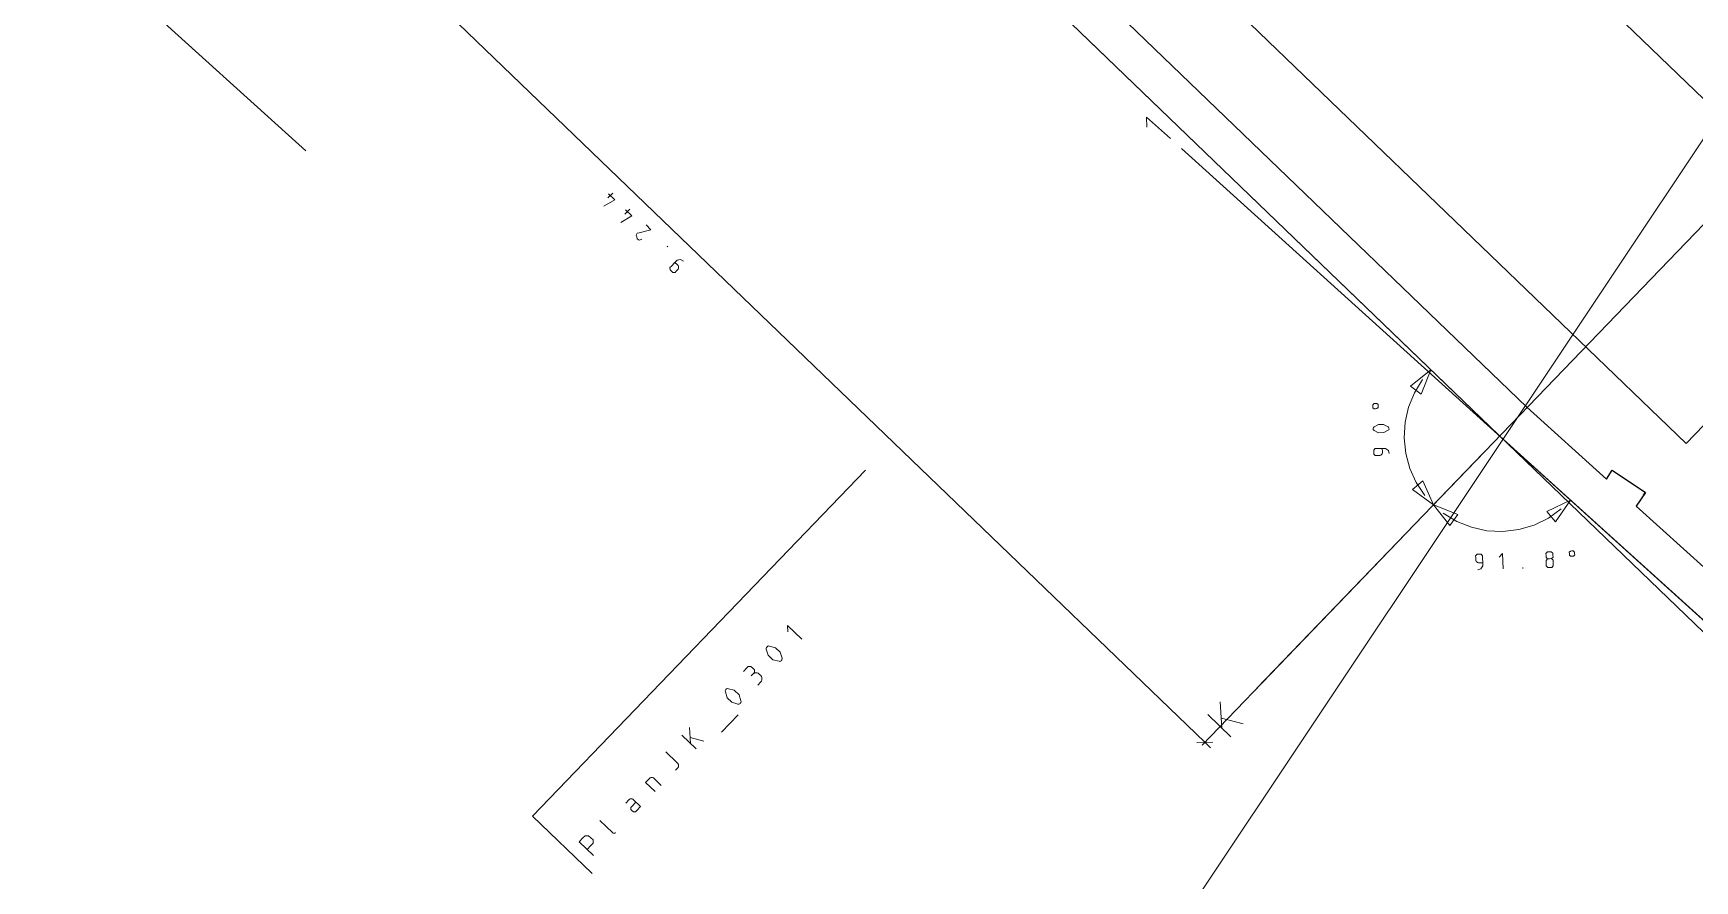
# Model space of a CAD drawing. Header units: metres. Extents: x 2680829 to 2680940, y 1252358 to 1252483.
# Drawn here: x 2680855.83 to 2680866.26, y 1252376.64 to 1252381.97 of the extents above; entities that cross this region are included whole.
import ezdxf

# ---------------------------------------------------------------- set-up
doc = ezdxf.new("R2010")
doc.units = ezdxf.units.M
doc.layers.add('bemassung', color=7, linetype='Continuous', lineweight=13)
doc.layers.add('etappierung', color=7, linetype='Continuous')
doc.layers.add('geometrie', color=7, linetype='Continuous')

msp = doc.modelspace()

# ---------------------------------------------------------------- linework, layer by layer
at = {"layer": 'bemassung'}
for p, q in [((2680862.822, 1252381.375), (2680862.819, 1252381.439)), ((2680862.819, 1252381.439), (2680862.969, 1252381.304)), ((2680859.437, 1252380.931), (2680859.468, 1252380.962)), ((2680859.48, 1252380.92), (2680859.441, 1252380.958)), ((2680859.411, 1252380.88), (2680859.48, 1252380.92)), ((2680859.543, 1252380.829), (2680859.574, 1252380.86)), ((2680859.586, 1252380.818), (2680859.547, 1252380.856)), ((2680859.517, 1252380.778), (2680859.586, 1252380.818)), ((2680859.632, 1252380.713), (2680859.707, 1252380.731)), ((2680859.707, 1252380.731), (2680859.676, 1252380.762)), ((2680859.614, 1252380.697), (2680859.621, 1252380.709)), ((2680859.618, 1252380.686), (2680859.614, 1252380.697)), ((2680859.621, 1252380.674), (2680859.618, 1252380.686)), ((2680859.621, 1252380.709), (2680859.632, 1252380.713)), ((2680859.633, 1252380.667), (2680859.621, 1252380.674)), ((2680859.645, 1252380.671), (2680859.633, 1252380.667)), ((2680859.65, 1252380.673), (2680859.645, 1252380.671)), ((2680859.813, 1252380.629), (2680859.809, 1252380.625)), ((2680859.835, 1252380.503), (2680859.857, 1252380.526)), ((2680859.857, 1252380.526), (2680859.871, 1252380.541)), ((2680859.857, 1252380.526), (2680859.873, 1252380.511)), ((2680859.871, 1252380.541), (2680859.893, 1252380.544)), ((2680859.893, 1252380.544), (2680859.911, 1252380.535)), ((2680859.826, 1252380.494), (2680859.835, 1252380.503)), ((2680859.827, 1252380.48), (2680859.826, 1252380.494)), ((2680859.835, 1252380.472), (2680859.827, 1252380.48)), ((2680859.844, 1252380.463), (2680859.835, 1252380.472)), ((2680859.858, 1252380.464), (2680859.844, 1252380.463)), ((2680859.866, 1252380.472), (2680859.858, 1252380.464)), ((2680859.874, 1252380.48), (2680859.866, 1252380.472)), ((2680859.873, 1252380.511), (2680859.877, 1252380.507)), ((2680859.878, 1252380.484), (2680859.874, 1252380.48)), ((2680859.877, 1252380.507), (2680859.88, 1252380.502)), ((2680859.88, 1252380.49), (2680859.878, 1252380.484)), ((2680859.88, 1252380.502), (2680859.88, 1252380.496)), ((2680859.88, 1252380.496), (2680859.88, 1252380.49)), ((2680864.248, 1252379.64), (2680864.241, 1252379.632)), ((2680864.241, 1252379.632), (2680864.241, 1252379.623)), ((2680864.241, 1252379.623), (2680864.241, 1252379.614)), ((2680864.241, 1252379.614), (2680864.248, 1252379.607)), ((2680864.257, 1252379.64), (2680864.248, 1252379.64)), ((2680864.248, 1252379.607), (2680864.257, 1252379.607)), ((2680864.266, 1252379.64), (2680864.257, 1252379.64)), ((2680864.257, 1252379.607), (2680864.266, 1252379.608)), ((2680864.273, 1252379.633), (2680864.266, 1252379.64)), ((2680864.266, 1252379.608), (2680864.274, 1252379.615)), ((2680864.273, 1252379.624), (2680864.273, 1252379.633)), ((2680864.274, 1252379.615), (2680864.273, 1252379.624)), ((2680864.245, 1252379.49), (2680864.243, 1252379.486)), ((2680864.243, 1252379.486), (2680864.243, 1252379.482)), ((2680864.243, 1252379.482), (2680864.243, 1252379.477)), ((2680864.243, 1252379.477), (2680864.246, 1252379.473)), ((2680864.249, 1252379.493), (2680864.245, 1252379.49)), ((2680864.276, 1252379.508), (2680864.249, 1252379.493)), ((2680864.308, 1252379.508), (2680864.276, 1252379.508)), ((2680864.336, 1252379.494), (2680864.308, 1252379.508)), ((2680864.339, 1252379.492), (2680864.336, 1252379.494)), ((2680864.336, 1252379.473), (2680864.34, 1252379.475)), ((2680864.341, 1252379.488), (2680864.339, 1252379.492)), ((2680864.34, 1252379.475), (2680864.342, 1252379.479)), ((2680864.341, 1252379.484), (2680864.341, 1252379.488)), ((2680864.342, 1252379.479), (2680864.341, 1252379.484)), ((2680864.246, 1252379.473), (2680864.249, 1252379.471)), ((2680864.249, 1252379.471), (2680864.277, 1252379.457)), ((2680864.277, 1252379.457), (2680864.309, 1252379.458)), ((2680864.309, 1252379.458), (2680864.336, 1252379.473)), ((2680864.246, 1252379.347), (2680864.255, 1252379.357)), ((2680864.246, 1252379.335), (2680864.246, 1252379.347)), ((2680864.246, 1252379.323), (2680864.246, 1252379.335)), ((2680864.256, 1252379.313), (2680864.246, 1252379.323)), ((2680864.255, 1252379.357), (2680864.268, 1252379.357)), ((2680864.268, 1252379.313), (2680864.256, 1252379.313)), ((2680864.268, 1252379.357), (2680864.3, 1252379.357)), ((2680864.279, 1252379.313), (2680864.268, 1252379.313)), ((2680864.285, 1252379.314), (2680864.279, 1252379.313)), ((2680864.291, 1252379.316), (2680864.285, 1252379.314)), ((2680864.295, 1252379.32), (2680864.291, 1252379.316)), ((2680864.299, 1252379.324), (2680864.295, 1252379.32)), ((2680864.301, 1252379.33), (2680864.299, 1252379.324)), ((2680864.3, 1252379.357), (2680864.32, 1252379.358)), ((2680864.3, 1252379.357), (2680864.301, 1252379.336)), ((2680864.301, 1252379.336), (2680864.301, 1252379.33)), ((2680864.32, 1252379.358), (2680864.338, 1252379.345)), ((2680864.338, 1252379.345), (2680864.344, 1252379.326)), ((2680864.886, 1252378.683), (2680864.896, 1252378.693)), ((2680864.887, 1252378.671), (2680864.886, 1252378.683)), ((2680864.887, 1252378.66), (2680864.887, 1252378.671)), ((2680864.887, 1252378.654), (2680864.887, 1252378.66)), ((2680864.89, 1252378.649), (2680864.887, 1252378.654)), ((2680864.894, 1252378.645), (2680864.89, 1252378.649)), ((2680864.898, 1252378.641), (2680864.894, 1252378.645)), ((2680864.896, 1252378.693), (2680864.908, 1252378.693)), ((2680864.904, 1252378.639), (2680864.898, 1252378.641)), ((2680864.908, 1252378.693), (2680864.92, 1252378.694)), ((2680864.92, 1252378.694), (2680864.93, 1252378.684)), ((2680864.93, 1252378.684), (2680864.93, 1252378.672)), ((2680864.93, 1252378.672), (2680864.931, 1252378.64)), ((2680865.034, 1252378.676), (2680865.055, 1252378.699)), ((2680865.055, 1252378.699), (2680865.058, 1252378.601)), ((2680865.337, 1252378.708), (2680865.327, 1252378.698)), ((2680865.327, 1252378.698), (2680865.328, 1252378.686)), ((2680865.328, 1252378.686), (2680865.328, 1252378.674)), ((2680865.328, 1252378.674), (2680865.338, 1252378.665)), ((2680865.338, 1252378.665), (2680865.329, 1252378.655)), ((2680865.329, 1252378.655), (2680865.329, 1252378.643)), ((2680865.329, 1252378.643), (2680865.33, 1252378.632)), ((2680865.349, 1252378.709), (2680865.337, 1252378.708)), ((2680865.35, 1252378.665), (2680865.338, 1252378.665)), ((2680865.361, 1252378.709), (2680865.349, 1252378.709)), ((2680865.362, 1252378.666), (2680865.35, 1252378.665)), ((2680865.371, 1252378.7), (2680865.361, 1252378.709)), ((2680865.362, 1252378.666), (2680865.372, 1252378.676)), ((2680865.372, 1252378.656), (2680865.362, 1252378.666)), ((2680865.371, 1252378.688), (2680865.371, 1252378.7)), ((2680865.372, 1252378.676), (2680865.371, 1252378.688)), ((2680865.373, 1252378.644), (2680865.372, 1252378.656)), ((2680865.373, 1252378.633), (2680865.373, 1252378.644)), ((2680865.481, 1252378.713), (2680865.474, 1252378.706)), ((2680865.474, 1252378.706), (2680865.475, 1252378.697)), ((2680865.475, 1252378.697), (2680865.475, 1252378.688)), ((2680865.475, 1252378.688), (2680865.482, 1252378.681)), ((2680865.49, 1252378.714), (2680865.481, 1252378.713)), ((2680865.482, 1252378.681), (2680865.491, 1252378.681)), ((2680865.499, 1252378.714), (2680865.49, 1252378.714)), ((2680865.491, 1252378.681), (2680865.5, 1252378.681)), ((2680865.507, 1252378.707), (2680865.499, 1252378.714)), ((2680865.5, 1252378.681), (2680865.508, 1252378.689)), ((2680865.507, 1252378.698), (2680865.507, 1252378.707)), ((2680865.508, 1252378.689), (2680865.507, 1252378.698)), ((2680864.919, 1252378.601), (2680864.9, 1252378.595)), ((2680864.909, 1252378.639), (2680864.904, 1252378.639)), ((2680864.931, 1252378.64), (2680864.909, 1252378.639)), ((2680864.932, 1252378.62), (2680864.919, 1252378.601)), ((2680864.931, 1252378.64), (2680864.932, 1252378.62)), ((2680865.183, 1252378.605), (2680865.183, 1252378.61)), ((2680865.33, 1252378.632), (2680865.33, 1252378.62)), ((2680865.33, 1252378.62), (2680865.34, 1252378.61)), ((2680865.34, 1252378.61), (2680865.352, 1252378.611)), ((2680865.352, 1252378.611), (2680865.364, 1252378.611)), ((2680865.364, 1252378.611), (2680865.374, 1252378.621)), ((2680865.374, 1252378.621), (2680865.373, 1252378.633)), ((2680860.566, 1252378.207), (2680860.565, 1252378.246)), ((2680860.565, 1252378.246), (2680860.654, 1252378.16)), ((2680860.432, 1252378.108), (2680860.431, 1252378.103)), ((2680860.431, 1252378.103), (2680860.431, 1252378.097)), ((2680860.431, 1252378.097), (2680860.443, 1252378.06)), ((2680860.436, 1252378.112), (2680860.432, 1252378.108)), ((2680860.44, 1252378.116), (2680860.436, 1252378.112)), ((2680860.445, 1252378.118), (2680860.44, 1252378.116)), ((2680860.443, 1252378.06), (2680860.473, 1252378.031)), ((2680860.451, 1252378.117), (2680860.445, 1252378.118)), ((2680860.488, 1252378.106), (2680860.451, 1252378.117)), ((2680860.473, 1252378.031), (2680860.511, 1252378.021)), ((2680860.518, 1252378.078), (2680860.488, 1252378.106)), ((2680860.511, 1252378.021), (2680860.516, 1252378.02)), ((2680860.516, 1252378.02), (2680860.522, 1252378.022)), ((2680860.53, 1252378.041), (2680860.518, 1252378.078)), ((2680860.522, 1252378.022), (2680860.525, 1252378.026)), ((2680860.525, 1252378.026), (2680860.529, 1252378.03)), ((2680860.529, 1252378.03), (2680860.531, 1252378.035)), ((2680860.531, 1252378.035), (2680860.53, 1252378.041)), ((2680860.288, 1252377.958), (2680860.307, 1252377.978)), ((2680860.307, 1252377.978), (2680860.318, 1252377.989)), ((2680860.318, 1252377.989), (2680860.335, 1252377.989)), ((2680860.335, 1252377.989), (2680860.346, 1252377.979)), ((2680860.337, 1252377.93), (2680860.347, 1252377.94)), ((2680860.346, 1252377.979), (2680860.357, 1252377.968)), ((2680860.357, 1252377.951), (2680860.347, 1252377.94)), ((2680860.347, 1252377.94), (2680860.352, 1252377.945)), ((2680860.352, 1252377.945), (2680860.359, 1252377.948)), ((2680860.357, 1252377.968), (2680860.357, 1252377.951)), ((2680860.359, 1252377.948), (2680860.366, 1252377.948)), ((2680860.366, 1252377.948), (2680860.373, 1252377.948)), ((2680860.373, 1252377.948), (2680860.38, 1252377.946)), ((2680860.38, 1252377.946), (2680860.386, 1252377.941)), ((2680860.386, 1252377.941), (2680860.396, 1252377.931)), ((2680860.396, 1252377.931), (2680860.401, 1252377.926)), ((2680860.401, 1252377.926), (2680860.404, 1252377.919)), ((2680860.404, 1252377.919), (2680860.404, 1252377.912)), ((2680860.404, 1252377.912), (2680860.404, 1252377.904)), ((2680860.174, 1252377.84), (2680860.173, 1252377.835)), ((2680860.173, 1252377.835), (2680860.174, 1252377.829)), ((2680860.178, 1252377.844), (2680860.174, 1252377.84)), ((2680860.174, 1252377.829), (2680860.186, 1252377.792)), ((2680860.182, 1252377.848), (2680860.178, 1252377.844)), ((2680860.187, 1252377.85), (2680860.182, 1252377.848)), ((2680860.193, 1252377.849), (2680860.187, 1252377.85)), ((2680860.23, 1252377.839), (2680860.193, 1252377.849)), ((2680860.26, 1252377.81), (2680860.23, 1252377.839)), ((2680860.272, 1252377.773), (2680860.26, 1252377.81)), ((2680860.396, 1252377.892), (2680860.377, 1252377.872)), ((2680860.401, 1252377.897), (2680860.396, 1252377.892)), ((2680860.404, 1252377.904), (2680860.401, 1252377.897)), ((2680860.186, 1252377.792), (2680860.215, 1252377.764)), ((2680860.215, 1252377.764), (2680860.253, 1252377.753)), ((2680860.253, 1252377.753), (2680860.258, 1252377.752)), ((2680860.258, 1252377.752), (2680860.264, 1252377.754)), ((2680860.264, 1252377.754), (2680860.267, 1252377.758)), ((2680860.267, 1252377.758), (2680860.271, 1252377.762)), ((2680860.271, 1252377.762), (2680860.273, 1252377.768)), ((2680860.273, 1252377.768), (2680860.272, 1252377.773)), ((2680863.282, 1252377.767), (2680863.293, 1252377.601)), ((2680859.949, 1252377.606), (2680859.956, 1252377.504)), ((2680860.149, 1252377.576), (2680860.254, 1252377.685)), ((2680863.349, 1252377.547), (2680863.204, 1252377.687)), ((2680863.427, 1252377.628), (2680863.289, 1252377.664)), ((2680859.99, 1252377.471), (2680859.901, 1252377.557)), ((2680860.038, 1252377.52), (2680859.953, 1252377.543)), ((2680859.87, 1252377.386), (2680859.801, 1252377.452)), ((2680859.673, 1252377.26), (2680859.697, 1252377.285)), ((2680859.697, 1252377.285), (2680859.701, 1252377.289)), ((2680859.701, 1252377.289), (2680859.706, 1252377.291)), ((2680859.706, 1252377.291), (2680859.711, 1252377.291)), ((2680859.711, 1252377.291), (2680859.717, 1252377.291)), ((2680859.717, 1252377.291), (2680859.722, 1252377.289)), ((2680859.722, 1252377.289), (2680859.726, 1252377.285)), ((2680859.726, 1252377.285), (2680859.771, 1252377.242)), ((2680859.862, 1252377.337), (2680859.871, 1252377.347)), ((2680859.876, 1252377.38), (2680859.87, 1252377.386)), ((2680859.871, 1252377.347), (2680859.876, 1252377.352)), ((2680859.879, 1252377.374), (2680859.876, 1252377.38)), ((2680859.876, 1252377.352), (2680859.879, 1252377.359)), ((2680859.879, 1252377.366), (2680859.879, 1252377.374)), ((2680859.879, 1252377.359), (2680859.879, 1252377.366)), ((2680859.733, 1252377.203), (2680859.673, 1252377.26)), ((2680859.549, 1252377.131), (2680859.568, 1252377.151)), ((2680859.568, 1252377.151), (2680859.572, 1252377.155)), ((2680859.572, 1252377.155), (2680859.577, 1252377.157)), ((2680859.577, 1252377.157), (2680859.583, 1252377.157)), ((2680859.58, 1252377.104), (2680859.588, 1252377.112)), ((2680859.581, 1252377.091), (2680859.58, 1252377.104)), ((2680859.589, 1252377.083), (2680859.581, 1252377.091)), ((2680859.583, 1252377.157), (2680859.588, 1252377.157)), ((2680859.588, 1252377.157), (2680859.593, 1252377.155)), ((2680859.588, 1252377.112), (2680859.612, 1252377.137)), ((2680859.597, 1252377.075), (2680859.589, 1252377.083)), ((2680859.593, 1252377.155), (2680859.597, 1252377.152)), ((2680859.597, 1252377.152), (2680859.642, 1252377.109)), ((2680859.61, 1252377.076), (2680859.597, 1252377.075)), ((2680859.618, 1252377.084), (2680859.61, 1252377.076)), ((2680859.642, 1252377.109), (2680859.618, 1252377.084)), ((2680859.386, 1252377.021), (2680859.465, 1252376.945)), ((2680859.257, 1252376.887), (2680859.28, 1252376.912)), ((2680859.346, 1252376.801), (2680859.257, 1252376.887)), ((2680859.28, 1252376.912), (2680859.294, 1252376.926)), ((2680859.294, 1252376.926), (2680859.315, 1252376.926)), ((2680859.315, 1252376.926), (2680859.329, 1252376.913)), ((2680859.329, 1252376.913), (2680859.343, 1252376.9)), ((2680859.343, 1252376.878), (2680859.33, 1252376.864)), ((2680859.343, 1252376.9), (2680859.343, 1252376.878)), ((2680859.465, 1252376.945), (2680859.467, 1252376.942)), ((2680859.467, 1252376.942), (2680859.471, 1252376.941)), ((2680859.471, 1252376.941), (2680859.475, 1252376.941)), ((2680859.475, 1252376.941), (2680859.478, 1252376.941)), ((2680859.478, 1252376.941), (2680859.482, 1252376.942)), ((2680859.482, 1252376.942), (2680859.484, 1252376.945)), ((2680859.33, 1252376.864), (2680859.306, 1252376.839))]:
    msp.add_line(p, q, dxfattribs=at)
at = {"layer": 'etappierung', "color": 5, "lineweight": 9}
for p, q in [((2680915.941, 1252455.656), (2680861.972, 1252374.793)), ((2680867.197, 1252377.356), (2680857.049, 1252387.128)), ((2680872.206, 1252386.88), (2680863.511, 1252377.852)), ((2680863.049, 1252381.232), (2680863.039, 1252381.242)), ((2680863.039, 1252381.242), (2680884.783, 1252361.581))]:
    msp.add_line(p, q, dxfattribs=at)
at = {"layer": 'etappierung', "color": 5, "lineweight": 0}
for p, q in [((2680861.922, 1252385.786), (2680867.342, 1252380.566)), ((2680860.788, 1252384.609), (2680866.209, 1252379.389)), ((2680857.539, 1252381.227), (2680855.827, 1252382.775)), ((2680864.476, 1252379.749), (2680864.605, 1252379.852)), ((2680864.605, 1252379.852), (2680864.545, 1252379.699)), ((2680864.545, 1252379.699), (2680864.476, 1252379.749)), ((2680866.209, 1252379.389), (2680866.503, 1252379.696)), ((2680858.963, 1252377.049), (2680861.055, 1252379.222)), ((2680864.489, 1252379.101), (2680864.555, 1252379.154)), ((2680864.621, 1252379.004), (2680864.489, 1252379.101)), ((2680864.555, 1252379.154), (2680864.621, 1252379.004)), ((2680864.621, 1252379.004), (2680864.774, 1252378.944)), ((2680864.723, 1252378.875), (2680864.621, 1252379.004)), ((2680865.333, 1252378.963), (2680865.482, 1252379.033)), ((2680865.388, 1252378.898), (2680865.333, 1252378.963)), ((2680865.482, 1252379.033), (2680865.388, 1252378.898)), ((2680864.774, 1252378.944), (2680864.723, 1252378.875)), ((2680859.337, 1252376.689), (2680858.963, 1252377.049))]:
    msp.add_line(p, q, dxfattribs=at)
at = {"layer": 'etappierung', "color": 5, "lineweight": 5}
for p, q in [((2680856.53, 1252383.922), (2680863.185, 1252377.513)), ((2680864.502, 1252379.708), (2680864.553, 1252379.791)), ((2680864.465, 1252379.617), (2680864.502, 1252379.708)), ((2680864.443, 1252379.522), (2680864.465, 1252379.617)), ((2680864.437, 1252379.424), (2680864.443, 1252379.522)), ((2680864.447, 1252379.327), (2680864.437, 1252379.424)), ((2680863.168, 1252377.495), (2680864.933, 1252379.328)), ((2680864.472, 1252379.233), (2680864.447, 1252379.327)), ((2680864.933, 1252379.328), (2680864.603, 1252378.986)), ((2680864.513, 1252379.144), (2680864.472, 1252379.233)), ((2680864.567, 1252379.062), (2680864.513, 1252379.144)), ((2680865.424, 1252378.978), (2680865.343, 1252378.92)), ((2680864.767, 1252378.9), (2680864.682, 1252378.952)), ((2680864.86, 1252378.863), (2680864.767, 1252378.9)), ((2680864.957, 1252378.841), (2680864.86, 1252378.863)), ((2680865.253, 1252378.876), (2680865.157, 1252378.848)), ((2680865.343, 1252378.92), (2680865.253, 1252378.876)), ((2680865.057, 1252378.836), (2680864.957, 1252378.841)), ((2680865.157, 1252378.848), (2680865.057, 1252378.836)), ((2680863.135, 1252377.512), (2680863.235, 1252377.514)), ((2680863.185, 1252377.513), (2680863.221, 1252377.478))]:
    msp.add_line(p, q, dxfattribs=at)
at = {"layer": 'geometrie', "color": 7}
for p, q in [((2680857.049, 1252387.128), (2680865.037, 1252379.436)), ((2680862.392, 1252382.329), (2680865.207, 1252379.618)), ((2680865.207, 1252379.618), (2680865.708, 1252379.166)), ((2680865.037, 1252379.436), (2680883.134, 1252363.072)), ((2680865.708, 1252379.166), (2680865.744, 1252379.221)), ((2680865.744, 1252379.221), (2680865.952, 1252379.082)), ((2680865.952, 1252379.082), (2680865.895, 1252378.996)), ((2680865.941, 1252379.066), (2680865.952, 1252379.082)), ((2680865.895, 1252378.996), (2680870.361, 1252374.958))]:
    msp.add_line(p, q, dxfattribs=at)

doc.saveas('drawing.dxf')
